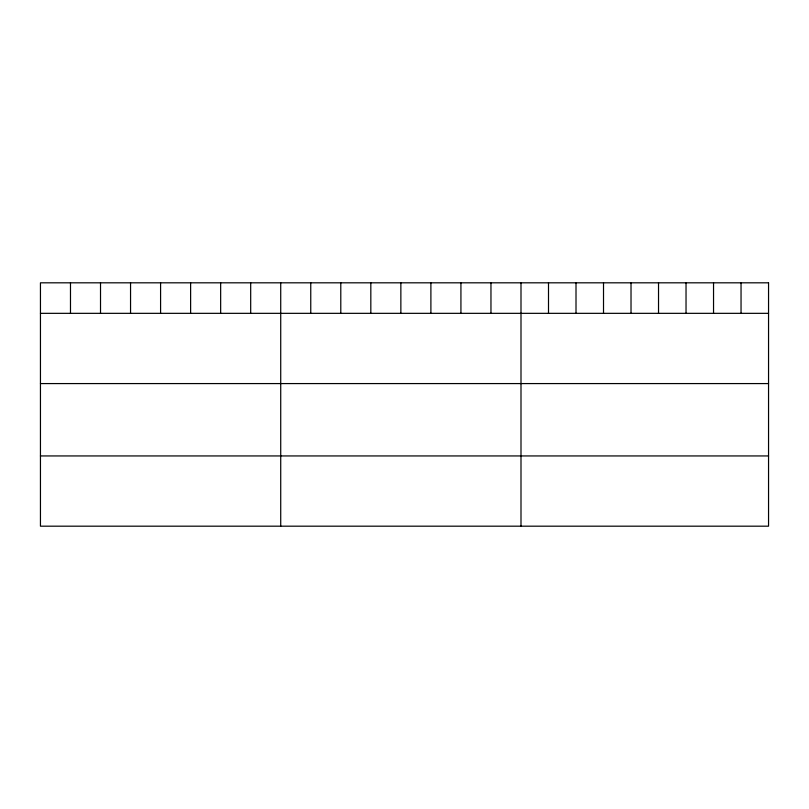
<?xml version="1.0" encoding="UTF-8"?>
<svg xmlns="http://www.w3.org/2000/svg" width="809" height="809" viewBox="0 0 809 809"><rect width="100%" height="100%" fill="white"/><g stroke="black" fill="none" stroke-linecap="round" stroke-linejoin="round"><path stroke-width="1.21" d="M40.45 313.336L768.55 313.336M40.45 383.577L768.55 383.577M40.45 455.942L768.55 455.942M741.044 282.816L741.044 313.336M713.538 282.816L713.538 313.336M686.032 282.816L686.032 313.336M658.526 282.816L658.526 313.336M631.02 282.816L631.02 313.336M603.514 282.816L603.514 313.336M576.008 282.816L576.008 313.336M548.502 282.816L548.502 313.336M520.996 282.816L520.996 526.184M490.962 282.816L490.962 313.336M460.928 282.816L460.928 313.336M430.894 282.816L430.894 313.336M400.859 282.816L400.859 313.336M370.825 282.816L370.825 313.336M340.791 282.816L340.791 313.336M310.757 282.816L310.757 313.336M280.723 282.816L280.723 526.184M250.689 282.816L250.689 313.336M220.655 282.816L220.655 313.336M190.621 282.816L190.621 313.336M160.587 282.816L160.587 313.336M130.552 282.816L130.552 313.336M100.518 282.816L100.518 313.336M70.484 282.816L70.484 313.336M768.55 282.816L40.45 282.816L40.45 526.184L768.55 526.184L768.55 282.816"/></g></svg>
